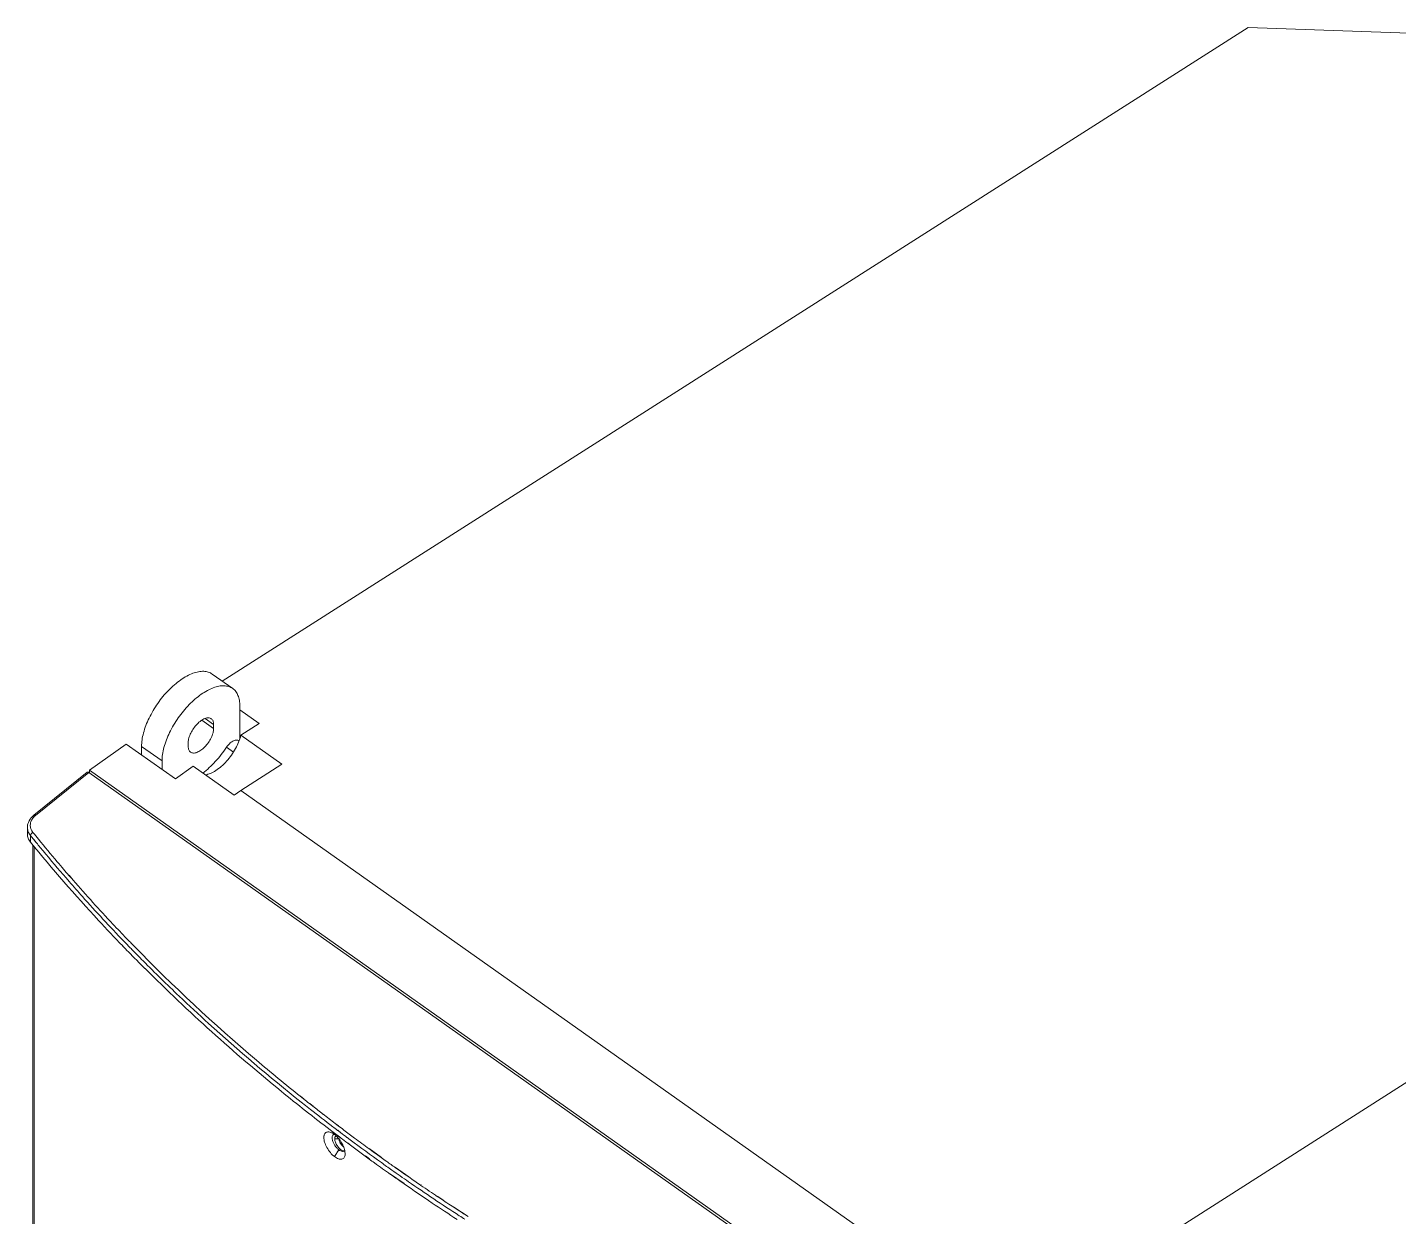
# Model space of a CAD drawing. Header units: millimetres. Extents: x 0 to 9253, y 0 to 2730.
# Drawn here: x 7361.2 to 7598, y 1527.3 to 1732.6 of the extents above; entities that cross this region are included whole.
import ezdxf

# ---------------------------------------------------------------- set-up
doc = ezdxf.new("R2010")
doc.units = ezdxf.units.MM
doc.layers.get('0').update_dxf_attribs({"lineweight": 13})

msp = doc.modelspace()

# ---------------------------------------------------------------- linework, layer by layer
at = {"color": 7, "linetype": 'Continuous'}
for p, q in [((7572.04, 1732.63), (7394.88, 1619.74)), ((7572.04, 1732.63), (7631.37, 1730.5)), ((7541.28, 1513.41), (7720.54, 1627.63)), ((7393.15, 1620.97), (7396.69, 1618.47)), ((7397.92, 1615.46), (7397.92, 1609.79)), ((7391.35, 1613), (7393.39, 1611.55)), ((7393.39, 1612.26), (7391.93, 1613.29)), ((7401.27, 1612.41), (7397.92, 1614.78)), ((7393.39, 1611.55), (7393.39, 1612.26)), ((7401.27, 1612.41), (7398.1, 1610.39)), ((7398.1, 1610.39), (7405.17, 1605.39)), ((7378.3, 1608.88), (7371.93, 1604.38)), ((7378.3, 1608.88), (7386.78, 1602.88)), ((7380.95, 1608.46), (7380.95, 1607)), ((7384.48, 1605.96), (7380.95, 1608.46)), ((7389.01, 1609.16), (7389.01, 1608.45)), ((7395.62, 1608.32), (7396.81, 1607.48)), ((7397.66, 1609.47), (7397.77, 1609.39)), ((7384.48, 1604.5), (7384.48, 1605.96)), ((7362.32, 1596.57), (7371.56, 1604)), ((7362.63, 1596.53), (7371.86, 1603.95)), ((7371.86, 1603.95), (7519.79, 1499.35)), ((7371.93, 1603.95), (7371.93, 1604.38)), ((7371.93, 1604.38), (7520.42, 1499.38)), ((7389.85, 1605.05), (7386.78, 1602.88)), ((7396.92, 1600.05), (7389.85, 1605.05)), ((7405.17, 1605.39), (7398.09, 1600.88)), ((7398.09, 1600.88), (7396.92, 1600.05)), ((7515.47, 1517.88), (7398.09, 1600.88)), ((7361.23, 1593.34), (7361.23, 1594.5)), ((7361.76, 1591.94), (7361.76, 1593.08)), ((7362.17, 1591.46), (7362.17, 1389.04)), ((7362.32, 1592.4), (7362.64, 1592.02)), ((7362.32, 1592.4), (7362.63, 1592.01)), ((7362.37, 1591.23), (7362.37, 1388.51)), ((7367.9, 1585.75), (7368.44, 1585.13)), ((7367.92, 1585.76), (7368.45, 1585.14)), ((7368.94, 1585.57), (7368.4, 1586.19)), ((7369.14, 1585.37), (7368.43, 1586.21)), ((7369.13, 1585.36), (7368.94, 1585.57)), ((7377.89, 1574.83), (7378.2, 1574.5)), ((7377.89, 1574.82), (7378.2, 1574.5)), ((7408.92, 1547.59), (7408.35, 1548.05)), ((7408.98, 1547.62), (7408.4, 1548.08)), ((7410.54, 1546.32), (7409.93, 1546.79)), ((7410.58, 1546.35), (7409.98, 1546.82)), ((7409.52, 1546.24), (7410.12, 1545.77)), ((7409.53, 1546.25), (7410.13, 1545.78)), ((7413.79, 1542.03), (7413.53, 1542.23)), ((7413.79, 1542.03), (7413.54, 1542.23)), ((7415.34, 1540.89), (7413.79, 1542.03)), ((7414.37, 1541.59), (7413.79, 1542.03)), ((7414.91, 1542.94), (7414.37, 1543.35)), ((7414.93, 1542.95), (7414.38, 1543.35)), ((7414.8, 1542.16), (7415.01, 1542)), ((7414.82, 1542.17), (7415.36, 1541.75)), ((7415.01, 1542), (7415.35, 1541.74)), ((7415.04, 1540.7), (7414.31, 1540.72)), ((7414.58, 1541.43), (7414.37, 1541.59)), ((7414.92, 1541.17), (7414.58, 1541.43)), ((7415.14, 1541.01), (7414.92, 1541.17)), ((7415.31, 1540.88), (7415.14, 1541.01)), ((7416.43, 1540.94), (7416.98, 1540.52)), ((7416.43, 1540.94), (7416.98, 1540.52)), ((7416.78, 1539.78), (7416.57, 1539.93)), ((7416.82, 1539.81), (7416.61, 1539.96)), ((7414.26, 1537.62), (7415, 1538.81)), ((7414.73, 1538.37), (7415, 1538.81)), ((7420.28, 1537.2), (7419.58, 1537.71)), ((7420.32, 1537.24), (7419.63, 1537.75)), ((7420.41, 1538.85), (7420.23, 1538.98)), ((7422.37, 1537.48), (7420.28, 1539.02)), ((7421, 1538.42), (7420.41, 1538.85)), ((7421.11, 1538.34), (7421, 1538.42)), ((7421.68, 1537.94), (7421.11, 1538.34)), ((7422.34, 1537.46), (7421.68, 1537.94)), ((7426.32, 1532.96), (7423.96, 1534.57)), ((7424.4, 1534.25), (7423.96, 1534.57)), ((7425.44, 1535.26), (7424.8, 1535.71)), ((7427.12, 1534.14), (7424.81, 1535.72)), ((7425.67, 1535.1), (7425.44, 1535.26)), ((7425.88, 1534.96), (7425.67, 1535.1)), ((7426.37, 1534.61), (7425.88, 1534.96)), ((7427.08, 1534.11), (7426.37, 1534.61)), ((7424.87, 1533.92), (7424.4, 1534.25)), ((7425.08, 1533.78), (7424.87, 1533.92)), ((7425.57, 1533.43), (7425.08, 1533.78)), ((7426.28, 1532.94), (7425.57, 1533.43)), ((7429.19, 1532.67), (7429.14, 1532.7)), ((7429.24, 1532.7), (7429.19, 1532.73)), ((7432.85, 1530.2), (7432.08, 1530.72)), ((7433.13, 1530.05), (7432.11, 1530.75)), ((7433.11, 1530.03), (7432.85, 1530.2)), ((7434.85, 1528.88), (7434.29, 1529.25)), ((7434.85, 1528.88), (7434.3, 1529.26)), ((7437.36, 1527.3), (7434.85, 1528.88)), ((7435.61, 1528.39), (7434.85, 1528.88)), ((7436.18, 1528.02), (7435.61, 1528.39)), ((7436.66, 1527.71), (7436.18, 1528.02)), ((7436.88, 1527.56), (7436.66, 1527.71)), ((7437.33, 1527.27), (7436.88, 1527.56))]:
    msp.add_line(p, q, dxfattribs=at)
for centre, radius, start, end in [((7572.02, 1762.93), 270.29, 218.9323, 219.1184), ((7573.43, 1764.29), 271.58, 218.9388, 219.2573), ((7578.75, 1768.75), 278.52, 220.6667, 220.9547), ((7588.91, 1778.06), 292.3, 223.9213, 224.2851), ((7590, 1779.15), 295.23, 224.0144, 224.2918), ((7589.19, 1778.19), 293.27, 223.9925, 224.2684), ((7592.29, 1781.39), 298.43, 224.2931, 225.0731), ((7616.3, 1808.3), 333.81, 231.5032, 231.7242), ((7616.25, 1808.38), 333.16, 231.5152, 231.7369), ((7618.14, 1810.65), 336.8, 231.8554, 232.6833), ((7617.78, 1810.32), 335.63, 231.8682, 232.2447), ((7619.23, 1812.19), 337.99, 232.2448, 232.6932), ((7619.87, 1812.91), 339.65, 232.682, 232.859), ((7621.21, 1814.8), 341.27, 232.8074, 233.21), ((7620.81, 1814.15), 341.21, 232.9751, 233.2003), ((7412.26, 1538.83), 3.29, 52.519, 53.9969), ((7624.91, 1819.02), 348.28, 232.9996, 233.2578), ((7626.37, 1820.97), 350.71, 233.301, 233.6767), ((7622.32, 1816.29), 343.13, 233.2098, 233.4003), ((7623.64, 1818.06), 345.33, 233.4006, 233.9141), ((7627.5, 1822.51), 352.62, 233.6765, 233.8678), ((7628.8, 1824.3), 354.84, 234.0078, 234.1904), ((7626.5, 1822.01), 350.22, 234.3403, 234.5316), ((7630.42, 1826.55), 357.61, 234.1911, 234.7358), ((7627.4, 1823.28), 351.77, 234.5317, 234.8337), ((7635.14, 1833.31), 365.85, 235.1885, 236.1094), ((7630.29, 1827.41), 356.81, 235.2847, 235.686), ((7632.01, 1829.93), 359.87, 235.6957, 236.2497), ((7634.04, 1832.98), 363.53, 236.4451, 236.6686), ((7638.33, 1838.06), 371.57, 236.1102, 236.9025), ((7636.07, 1835.98), 367.84, 237.0172, 237.1926)]:
    msp.add_arc(centre, radius, start, end, dxfattribs=at)
for points, knots in [([(7393.15, 1620.97), (7392.94, 1621.11), (7392.47, 1621.35), (7391.64, 1621.47), (7390.73, 1621.39), (7389.76, 1621.1), (7388.73, 1620.62), (7387.28, 1619.71), (7385.52, 1618.18), (7383.68, 1615.94), (7382.21, 1613.44), (7381.36, 1611.28), (7381.01, 1609.62), (7380.95, 1608.83), (7380.95, 1608.46)], [0, 0, 0, 0, 0.038565, 0.079807, 0.125717, 0.177355, 0.235, 0.298338, 0.438708, 0.589791, 0.740592, 0.880156, 0.942978, 1, 1, 1, 1]), ([(7384.48, 1605.96), (7384.48, 1606.33), (7384.55, 1607.12), (7384.9, 1608.78), (7385.74, 1610.94), (7387.22, 1613.44), (7389.06, 1615.68), (7390.82, 1617.21), (7392.27, 1618.12), (7393.29, 1618.6), (7394.27, 1618.89), (7395.18, 1618.97), (7396, 1618.85), (7396.48, 1618.61), (7396.69, 1618.47)], [0, 0, 0, 0, 0.057022, 0.119842, 0.2594, 0.410195, 0.561279, 0.701653, 0.764991, 0.822638, 0.874277, 0.920188, 0.961433, 1, 1, 1, 1]), ([(7396.69, 1618.47), (7396.89, 1618.33), (7397.26, 1617.96), (7397.64, 1617.26), (7397.87, 1616.4), (7397.92, 1615.79), (7397.92, 1615.46)], [0, 0, 0, 0, 0.218595, 0.451659, 0.710302, 1, 1, 1, 1]), ([(7392.99, 1613.24), (7392.92, 1613.29), (7392.77, 1613.36), (7392.5, 1613.41), (7392.2, 1613.38), (7391.75, 1613.25), (7391.17, 1612.91), (7390.5, 1612.33), (7389.9, 1611.6), (7389.42, 1610.79), (7389.1, 1609.97), (7389.01, 1609.42), (7389.01, 1609.16)], [0, 0, 0, 0, 0.038579, 0.079837, 0.125768, 0.177424, 0.298224, 0.438665, 0.589818, 0.74069, 0.880343, 1, 1, 1, 1]), ([(7393.39, 1612.26), (7393.39, 1612.37), (7393.38, 1612.57), (7393.3, 1612.85), (7393.18, 1613.08), (7393.06, 1613.2), (7392.99, 1613.24)], [0, 0, 0, 0, 0.289409, 0.548282, 0.781462, 1, 1, 1, 1]), ([(7389.41, 1607.47), (7389.48, 1607.42), (7389.63, 1607.35), (7389.9, 1607.31), (7390.2, 1607.34), (7390.65, 1607.47), (7391.23, 1607.8), (7391.9, 1608.38), (7392.5, 1609.11), (7392.98, 1609.93), (7393.3, 1610.75), (7393.39, 1611.3), (7393.39, 1611.55)], [0, 0, 0, 0, 0.038579, 0.079837, 0.125768, 0.177424, 0.298224, 0.438665, 0.589818, 0.74069, 0.880343, 1, 1, 1, 1]), ([(7398.1, 1610.39), (7397.9, 1609.58), (7397.23, 1607.99), (7395.98, 1606.23), (7394.76, 1605.02), (7393.83, 1604.3), (7392.9, 1603.79), (7392.27, 1603.59), (7391.97, 1603.54)], [0, 0, 0, 0, 0.2582, 0.536321, 0.670325, 0.794405, 0.904928, 1, 1, 1, 1]), ([(7389.01, 1608.45), (7389.01, 1608.35), (7389.02, 1608.15), (7389.1, 1607.87), (7389.22, 1607.64), (7389.35, 1607.52), (7389.41, 1607.47)], [0, 0, 0, 0, 0.289409, 0.548282, 0.781462, 1, 1, 1, 1]), ([(7395.62, 1608.32), (7395.04, 1607.44), (7393.79, 1605.84), (7392.29, 1604.45), (7391.51, 1603.86)], [0, 0, 0, 0, 0.515327, 1, 1, 1, 1]), ([(7397.66, 1609.47), (7397.6, 1609.51), (7397.46, 1609.57), (7397.23, 1609.57), (7396.96, 1609.51), (7396.57, 1609.32), (7396.09, 1608.94), (7395.77, 1608.54), (7395.62, 1608.32)], [0, 0, 0, 0, 0.081481, 0.17201, 0.277091, 0.398419, 0.682987, 1, 1, 1, 1]), ([(7371.56, 1604), (7371.59, 1604.02), (7371.66, 1604.04), (7371.73, 1604.02), (7371.76, 1604.01)], [0, 0, 0, 0, 0.44052, 1, 1, 1, 1]), ([(7371.76, 1604.01), (7371.77, 1604), (7371.8, 1603.99), (7371.83, 1603.97), (7371.86, 1603.95)], [0, 0, 0, 0, 0.236645, 1, 1, 1, 1]), ([(7362.32, 1596.57), (7362, 1596.31), (7361.58, 1595.84), (7361.28, 1595.08), (7361.23, 1594.69), (7361.23, 1594.49)], [0, 0, 0, 0, 0.513701, 0.759013, 1, 1, 1, 1]), ([(7362.29, 1596.21), (7362.26, 1596.19), (7362.17, 1596.08), (7362.09, 1595.96), (7362.03, 1595.87)], [0, 0, 0, 0, 0.254932, 1, 1, 1, 1]), ([(7362.63, 1596.53), (7362.59, 1596.51), (7362.48, 1596.41), (7362.37, 1596.3), (7362.29, 1596.21)], [0, 0, 0, 0, 0.25435, 1, 1, 1, 1]), ([(7362.62, 1596.53), (7362.6, 1596.55), (7362.54, 1596.58), (7362.44, 1596.61), (7362.35, 1596.6), (7362.32, 1596.57)], [0, 0, 0, 0, 0.312478, 0.583745, 1, 1, 1, 1]), ([(7361.32, 1593.91), (7361.3, 1593.96), (7361.25, 1594.15), (7361.23, 1594.35), (7361.23, 1594.5)], [0, 0, 0, 0, 0.252453, 1, 1, 1, 1]), ([(7361.49, 1593.48), (7361.48, 1593.52), (7361.41, 1593.65), (7361.35, 1593.8), (7361.32, 1593.91)], [0, 0, 0, 0, 0.253663, 1, 1, 1, 1]), ([(7362.03, 1595.87), (7361.92, 1595.7), (7361.76, 1595.33), (7361.7, 1594.72), (7361.84, 1594.12), (7362.06, 1593.77), (7362.19, 1593.61)], [0, 0, 0, 0, 0.253251, 0.496417, 0.741618, 1, 1, 1, 1]), ([(7361.76, 1591.94), (7361.6, 1592.14), (7361.33, 1592.58), (7361.23, 1593.09), (7361.23, 1593.34)], [0, 0, 0, 0, 0.515302, 1, 1, 1, 1]), ([(7361.76, 1593.08), (7361.74, 1593.11), (7361.64, 1593.24), (7361.55, 1593.38), (7361.49, 1593.48)], [0, 0, 0, 0, 0.254324, 1, 1, 1, 1]), ([(7361.76, 1593.08), (7361.76, 1593.19), (7361.88, 1593.41), (7362.07, 1593.56), (7362.19, 1593.61)], [0, 0, 0, 0, 0.460337, 1, 1, 1, 1]), ([(7377.69, 1574.01), (7376.28, 1575.47), (7370.79, 1581.27), (7365.53, 1587.3), (7361.76, 1591.94)], [0, 0, 0, 0, 0.252649, 1, 1, 1, 1]), ([(7362.63, 1592.01), (7363.06, 1591.48), (7364.79, 1589.38), (7366.56, 1587.3), (7367.9, 1585.75)], [0, 0, 0, 0, 0.249172, 1, 1, 1, 1]), ([(7367.49, 1587.25), (7367.12, 1587.68), (7365.65, 1589.4), (7364.21, 1591.13), (7363.14, 1592.44)], [0, 0, 0, 0, 0.2507, 1, 1, 1, 1]), ([(7368.44, 1585.13), (7369.2, 1584.26), (7372.28, 1580.76), (7375.46, 1577.35), (7377.89, 1574.82)], [0, 0, 0, 0, 0.248602, 1, 1, 1, 1]), ([(7378.36, 1575.3), (7377.57, 1576.12), (7374.43, 1579.42), (7371.37, 1582.79), (7369.13, 1585.36)], [0, 0, 0, 0, 0.251394, 1, 1, 1, 1]), ([(7379.19, 1573.48), (7379.86, 1572.79), (7382.57, 1570.04), (7385.34, 1567.33), (7387.44, 1565.33)], [0, 0, 0, 0, 0.24885, 1, 1, 1, 1]), ([(7408.35, 1548.05), (7405.79, 1550.09), (7395.84, 1558.29), (7386.37, 1567.08), (7379.66, 1573.97)], [0, 0, 0, 0, 0.253886, 1, 1, 1, 1]), ([(7413.53, 1542.23), (7410.67, 1544.41), (7399.56, 1553.18), (7389.01, 1562.65), (7381.54, 1570.1)], [0, 0, 0, 0, 0.254434, 1, 1, 1, 1]), ([(7387.44, 1565.33), (7389.11, 1563.75), (7395.93, 1557.42), (7403.03, 1551.4), (7408.51, 1547.04)], [0, 0, 0, 0, 0.247303, 1, 1, 1, 1]), ([(7413.09, 1541.9), (7413.01, 1541.89), (7412.86, 1541.85), (7412.6, 1541.66), (7412.5, 1541.43), (7412.47, 1541.26)], [0, 0, 0, 0, 0.243102, 0.477164, 1, 1, 1, 1]), ([(7413.62, 1541.81), (7413.57, 1541.83), (7413.4, 1541.88), (7413.22, 1541.91), (7413.09, 1541.9)], [0, 0, 0, 0, 0.276366, 1, 1, 1, 1]), ([(7414.2, 1541.49), (7414.15, 1541.53), (7413.97, 1541.65), (7413.77, 1541.75), (7413.62, 1541.81)], [0, 0, 0, 0, 0.270135, 1, 1, 1, 1]), ([(7412.44, 1540.96), (7412.43, 1540.67), (7412.55, 1540.05), (7412.94, 1539.16), (7413.52, 1538.31), (7414, 1537.82), (7414.26, 1537.62)], [0, 0, 0, 0, 0.217733, 0.476549, 0.747717, 1, 1, 1, 1]), ([(7412.47, 1541.26), (7412.46, 1541.24), (7412.44, 1541.14), (7412.44, 1541.03), (7412.44, 1540.96)], [0, 0, 0, 0, 0.237164, 1, 1, 1, 1]), ([(7413.87, 1540.64), (7413.86, 1540.68), (7413.84, 1540.83), (7413.85, 1541), (7413.87, 1541.11)], [0, 0, 0, 0, 0.276991, 1, 1, 1, 1]), ([(7413.87, 1541.11), (7413.89, 1541.19), (7413.95, 1541.36), (7414.1, 1541.46), (7414.18, 1541.48)], [0, 0, 0, 0, 0.531803, 1, 1, 1, 1]), ([(7415, 1538.81), (7414.86, 1538.92), (7414.59, 1539.18), (7414.26, 1539.63), (7414.01, 1540.12), (7413.9, 1540.47), (7413.87, 1540.64)], [0, 0, 0, 0, 0.24352, 0.506483, 0.766279, 1, 1, 1, 1]), ([(7416.04, 1538.69), (7415.98, 1538.95), (7415.8, 1539.47), (7415.39, 1540.22), (7414.88, 1540.89), (7414.48, 1541.28), (7414.26, 1541.44)], [0, 0, 0, 0, 0.23793, 0.497656, 0.758456, 1, 1, 1, 1]), ([(7414.33, 1540.92), (7414.33, 1540.9), (7414.32, 1540.84), (7414.31, 1540.77), (7414.31, 1540.72)], [0, 0, 0, 0, 0.235302, 1, 1, 1, 1]), ([(7414.31, 1540.72), (7414.31, 1540.51), (7414.42, 1540.07), (7414.63, 1539.68), (7414.76, 1539.48)], [0, 0, 0, 0, 0.457442, 1, 1, 1, 1]), ([(7414.39, 1541.07), (7414.39, 1541.06), (7414.36, 1541.01), (7414.34, 1540.96), (7414.33, 1540.92)], [0, 0, 0, 0, 0.236309, 1, 1, 1, 1]), ([(7414.54, 1541.21), (7414.49, 1541.18), (7414.44, 1541.14), (7414.4, 1541.09), (7414.39, 1541.07)], [0, 0, 0, 0, 0.738781, 1, 1, 1, 1]), ([(7414.76, 1539.48), (7414.8, 1539.42), (7414.96, 1539.2), (7415.16, 1538.99), (7415.32, 1538.87)], [0, 0, 0, 0, 0.263168, 1, 1, 1, 1]), ([(7415.55, 1539.59), (7415.4, 1539.74), (7415.18, 1540.08), (7415.05, 1540.47), (7415.04, 1540.66)], [0, 0, 0, 0, 0.527327, 1, 1, 1, 1]), ([(7415.84, 1539.35), (7415.81, 1539.37), (7415.71, 1539.43), (7415.61, 1539.52), (7415.55, 1539.59)], [0, 0, 0, 0, 0.227353, 1, 1, 1, 1]), ([(7424.18, 1535.3), (7423.57, 1535.73), (7421.16, 1537.45), (7418.76, 1539.2), (7416.98, 1540.52)], [0, 0, 0, 0, 0.250838, 1, 1, 1, 1]), ([(7414.26, 1537.62), (7414.47, 1537.46), (7414.79, 1537.27), (7415.24, 1537.16), (7415.53, 1537.16), (7415.77, 1537.27), (7415.96, 1537.46), (7416.07, 1537.73), (7416.1, 1537.93), (7416.1, 1538.04)], [0, 0, 0, 0, 0.314459, 0.442818, 0.553813, 0.654419, 0.756039, 0.868974, 1, 1, 1, 1]), ([(7415.64, 1538.52), (7415.54, 1538.53), (7415.3, 1538.6), (7415.1, 1538.73), (7415, 1538.81)], [0, 0, 0, 0, 0.447577, 1, 1, 1, 1]), ([(7415.32, 1538.87), (7415.41, 1538.8), (7415.58, 1538.68), (7415.78, 1538.61), (7415.87, 1538.61)], [0, 0, 0, 0, 0.553162, 1, 1, 1, 1]), ([(7416.03, 1538.69), (7415.99, 1538.63), (7415.87, 1538.53), (7415.72, 1538.52), (7415.64, 1538.52)], [0, 0, 0, 0, 0.483703, 1, 1, 1, 1]), ([(7416.1, 1538.04), (7416.1, 1538.09), (7416.1, 1538.31), (7416.07, 1538.53), (7416.04, 1538.69)], [0, 0, 0, 0, 0.230844, 1, 1, 1, 1]), ([(7424.18, 1535.3), (7425.13, 1534.63), (7428.98, 1531.95), (7432.87, 1529.34), (7435.82, 1527.42)], [0, 0, 0, 0, 0.248731, 1, 1, 1, 1])]:
    msp.add_open_spline(points, degree=3, knots=knots, dxfattribs=at)

doc.saveas('drawing.dxf')
